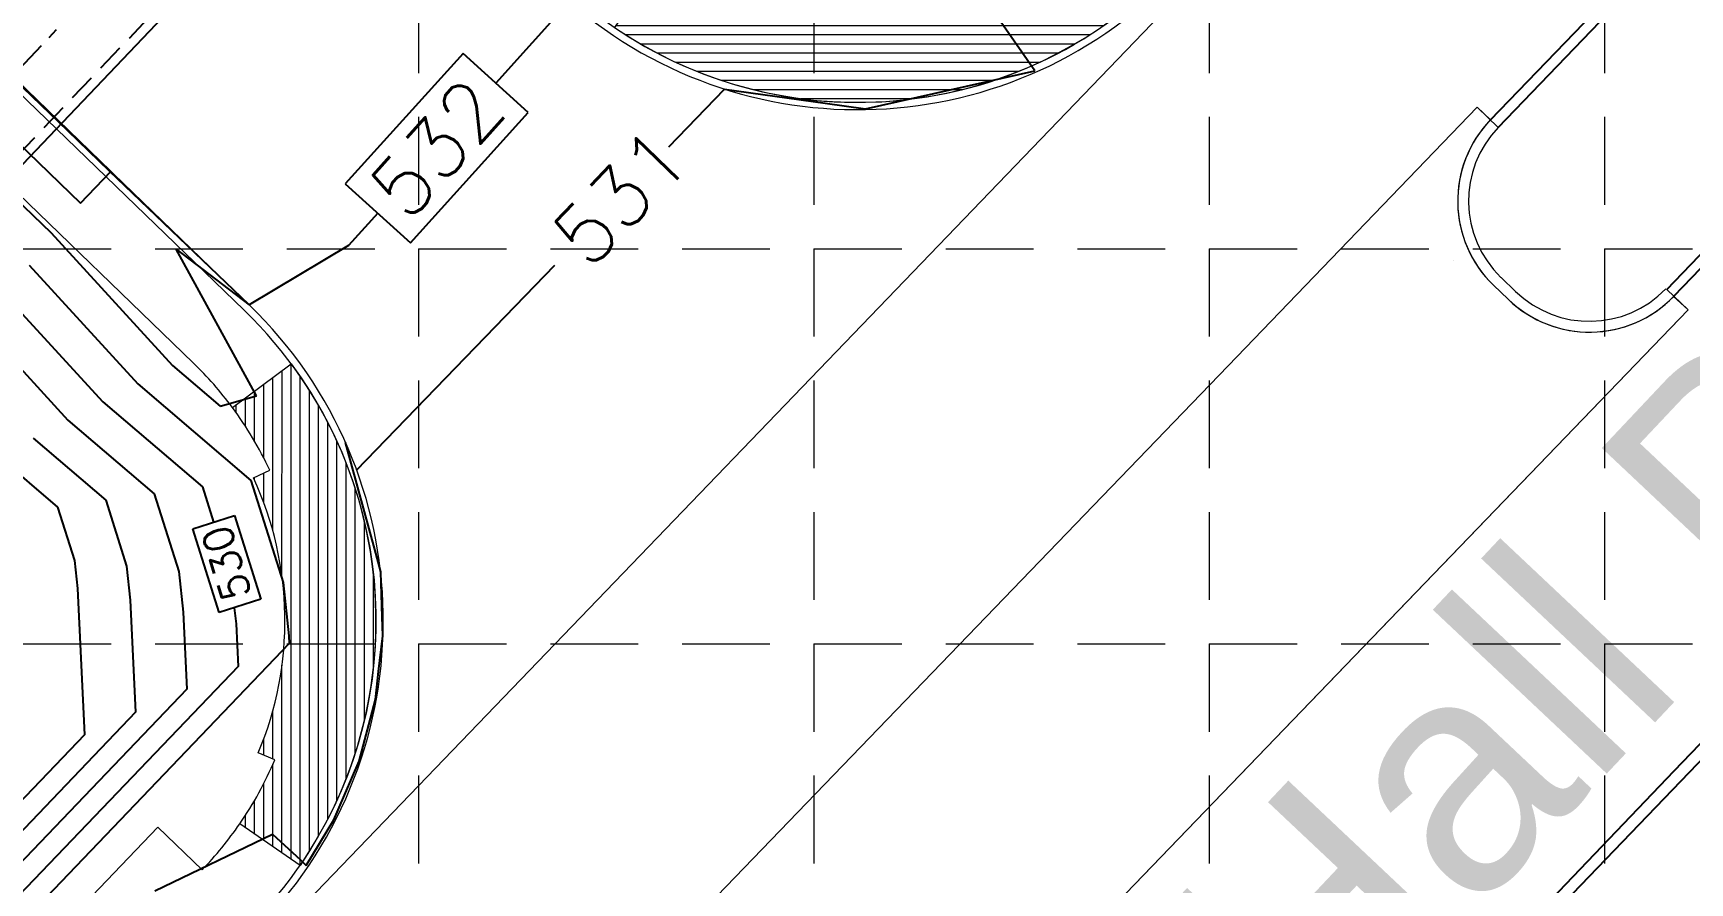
# Model space of a CAD drawing. Header units: feet. Extents: x 2597001 to 2598732, y 7017887 to 7019952.
# Drawn here: x 2598083 to 2598196.2, y 7018493.3 to 7018551.3 of the extents above; entities that cross this region are included whole.
import ezdxf

# ---------------------------------------------------------------- set-up
doc = ezdxf.new("R2010")
doc.units = ezdxf.units.FT
doc.header["$LTSCALE"] = 30
doc.header["$MEASUREMENT"] = 0
for name, pattern in [('18358A-BASE-GRAD$0$CENTER2', [1.125, 0.75, -0.125, 0.125, -0.125]), ('18358A-BASE-GRAD$0$HIDDEN2', [0.1875, 0.125, -0.0625]), ('HIDDEN', [0.375, 0.25, -0.125])]:
    doc.linetypes.add(name, pattern=pattern)
doc.layers.get('0').update_dxf_attribs({"linetype": 'CONTINUOUS'})
for name, color, linetype in [('18358A-BASE-GRAD$0$D-STORM-SYM', 1, 'CONTINUOUS'), ('18358D-SURVEY$0$S-CURB', 6, 'CONTINUOUS'), ('GRID', 254, 'HIDDEN'), ('PC', 35, 'CONTINUOUS'), ('STORM', 5, 'CONTINUOUS')]:
    doc.layers.add(name, color=color, linetype=linetype)
for name, color, linetype, lineweight in [('18358A-BASE-SITE$0$A-Sidewalk', 241, 'CONTINUOUS', 20), ('18358A-BASE-SITE$0$A-WALK', 241, 'CONTINUOUS', 20), ('18358A-BASE-SITE$0$BFR', 2, 'CONTINUOUS', 0), ('18358A-BASE-SITE$0$Curb', 1, 'CONTINUOUS', 9), ('18358A-BASE-SITE$0$D-CONCRETE', 2, 'CONTINUOUS', 9), ('18358A-BASE-SITE$0$D-HATCH-BNDRY', 7, 'CONTINUOUS', 5)]:
    doc.layers.add(name, color=color, linetype=linetype, lineweight=lineweight)
doc.styles.add('L0.10-P', font='simplex.shx', dxfattribs={"height": 0.1})
doc.styles.add('L100', font='simplex.shx', dxfattribs={"height": 2})
doc.styles.get("Standard").update_dxf_attribs({"font": 'ARIAL.TTF'})

msp = doc.modelspace()

# ---------------------------------------------------------------- hatches: boundary and pattern name
at = {"layer": '18358A-BASE-SITE$0$BFR'}
h = msp.add_hatch(dxfattribs=at)
h.set_pattern_fill('ANSI31', scale=5, angle=315, style=0)
h.set_pattern_definition([(0, (0, 0), (2e-16, 0.625), [])])
edge = h.paths.add_edge_path()
edge.add_line((2598156.78, 7018552.34), (2598154.12, 7018555.97))
edge.add_arc((2598139.33, 7018576.12), 25, 294.7923, 306.2706, ccw=False)
edge.add_line((2598149.81, 7018553.43), (2598149.13, 7018554.9))
edge.add_arc((2598139.33, 7018576.12), 23.38, 247.2078, 294.7923, ccw=False)
edge.add_line((2598130.27, 7018554.57), (2598129.64, 7018553.07))
edge.add_arc((2598139.33, 7018576.12), 25, 235.7294, 247.2078, ccw=False)
edge.add_line((2598125.25, 7018555.46), (2598122.71, 7018551.74))
edge.add_arc((2598139.33, 7018576.12), 29.5, 235.7294, 306.2706)
h = msp.add_hatch(dxfattribs=at)
h.set_pattern_fill('ANSI31', scale=5, angle=45, style=0)
h.set_pattern_definition([(90, (0, 0), (-0.625, 1e-16), [])])
edge = h.paths.add_edge_path()
edge.add_arc((2598076.92, 7018511.2), 23.28, 337.2078, 384.7923)
edge.add_line((2598098.06, 7018520.96), (2598099.16, 7018521.48))
edge.add_arc((2598076.92, 7018511.2), 24.5, 24.7923, 36.5057)
edge.add_line((2598096.61, 7018525.78), (2598100.63, 7018528.75))
edge.add_arc((2598076.92, 7018511.2), 29.5, -34.5056, 36.5057, ccw=False)
edge.add_line((2598101.23, 7018494.49), (2598097.11, 7018497.32))
edge.add_arc((2598076.92, 7018511.2), 24.5, 325.4944, 337.2078)
edge.add_line((2598099.51, 7018501.71), (2598098.38, 7018502.18))

# ---------------------------------------------------------------- linework, layer by layer
at = {"layer": '18358A-BASE-GRAD$0$D-STORM-SYM', "color": 5}
for p, q in [((2598088.32, 7018541.9), (2598081.13, 7018548.84)), ((2598088.32, 7018541.9), (2598081.13, 7018548.84)), ((2598079.04, 7018546.69), (2598086.24, 7018539.74)), ((2598079.04, 7018546.69), (2598086.24, 7018539.74)), ((2598086.24, 7018539.74), (2598088.32, 7018541.9)), ((2598086.24, 7018539.74), (2598088.32, 7018541.9))]:
    msp.add_line(p, q, dxfattribs=at)
at = {"layer": '18358A-BASE-SITE$0$A-Sidewalk', "color": 7}
msp.add_line((2597972.15, 7018372.85), (2598091.52, 7018497.09), dxfattribs=at)
at = {"layer": '18358A-BASE-SITE$0$A-WALK', "color": 7}
for p, q in [((2598093.94, 7018528.83), (2598056.66, 7018564.83)), ((2598094.54, 7018494.18), (2598091.52, 7018497.09))]:
    msp.add_line(p, q, dxfattribs=at)
for start, end in [(36.5057, 46), (315.9869, 325.4944)]:
    msp.add_arc((2598076.92, 7018511.2), 24.5, start, end, dxfattribs=at)
at = {"layer": '18358A-BASE-SITE$0$BFR', "color": 7, "flags": 128}
for points in [[(2598156.78, 7018552.34), (2598154.12, 7018555.97, -0.050126), (2598149.81, 7018553.43), (2598149.13, 7018554.9, -0.210662), (2598130.27, 7018554.57), (2598129.64, 7018553.07, -0.050126), (2598125.25, 7018555.46), (2598122.71, 7018551.74, 0.317897)], [(2598098.38, 7018502.18, 0.210662), (2598098.06, 7018520.96), (2598099.16, 7018521.48, 0.051154), (2598096.61, 7018525.78), (2598100.63, 7018528.75, -0.320157), (2598101.23, 7018494.49), (2598097.11, 7018497.32, 0.051154), (2598099.51, 7018501.71)]]:
    msp.add_lwpolyline(points, format="xyb", close=True, dxfattribs=at)
at = {"layer": '18358A-BASE-SITE$0$Curb', "color": 7}
for p, q in [((2598097.41, 7018532.42), (2598060.13, 7018568.43)), ((2598097.76, 7018532.78), (2598060.48, 7018568.79)), ((2598180.02, 7018535.82), (2598180.02, 7018535.82)), ((2598183.26, 7018534.66), (2598184.25, 7018533.7)), ((2598182.75, 7018534.12), (2598183.74, 7018533.17))]:
    msp.add_line(p, q, dxfattribs=at)
for centre, radius, start, end in [((2598139.33, 7018576.12), 30, 226, 316), ((2598139.33, 7018576.12), 29.5, 226, 316), ((2598188.3, 7018539.88), 8, 136, 226), ((2598188.3, 7018539.88), 7.26, 136, 226), ((2598189.3, 7018538.92), 8, 226, 316), ((2598189.3, 7018538.92), 7.26, 226, 316), ((2598076.92, 7018511.2), 29.5, 316, 46), ((2598076.92, 7018511.2), 30, 316, 46)]:
    msp.add_arc(centre, radius, start, end, dxfattribs=at)
at = {"layer": '18358A-BASE-SITE$0$D-CONCRETE', "color": 7, "flags": 128}
for points in [[(2598160.34, 7018555.83), (2598161.74, 7018554.41), (2598099.43, 7018489.62), (2598097.98, 7018491)], [(2598183.07, 7018544.91), (2598181.63, 7018546.3), (2598165.22, 7018529.24), (2598129.72, 7018492.4), (2598111.61, 7018473.51), (2598113.06, 7018472.13)], [(2598012.1, 7018344.1), (2598013.54, 7018342.72), (2598027.4, 7018357.03), (2598039.2, 7018369.32), (2598079.84, 7018411.72), (2598108.53, 7018441.5), (2598143.82, 7018478.22), (2598179.88, 7018515.66), (2598196.03, 7018532.45), (2598194.58, 7018533.84)]]:
    msp.add_lwpolyline(points, dxfattribs=at)
at = {"layer": '18358A-BASE-SITE$0$D-HATCH-BNDRY', "flags": 128}
msp.add_lwpolyline([(2598181.63, 7018546.3), (2598182.54, 7018545.42, 0.414787), (2598182.75, 7018534.12), (2598183.74, 7018533.17, 0.414214), (2598195.05, 7018533.36), (2598196.03, 7018532.45), (2598143.82, 7018478.22), (2598079.84, 7018411.72), (2598039.2, 7018369.32), (2598027.4, 7018357.03), (2598013.54, 7018342.72), (2598012.68, 7018343.55, 0.027539), (2598024.45, 7018356.92), (2598063.85, 7018412.25, -0.03765), (2598075.39, 7018426.13), (2598116.6, 7018468.68, 0.399789), (2598116.63, 7018472.82, 0.398913), (2598112.5, 7018472.66), (2598111.61, 7018473.51), (2598129.72, 7018492.4), (2598165.22, 7018529.24)], format="xyb", close=True, dxfattribs=at)
at = {"layer": '18358D-SURVEY$0$S-CURB', "color": 7}
for points in [[(2598182.54, 7018545.42), (2598201.03, 7018564.61), (2598235.64, 7018600.62), (2598266.65, 7018632.87), (2598307.46, 7018675.3), (2598342.69, 7018711.93), (2598377.77, 7018748.4), (2598412.47, 7018784.46), (2598448.96, 7018822.35), (2598455.35, 7018828.99, -0.996408), (2598459.2, 7018824.96), (2598452.5, 7018818.07), (2598417.16, 7018781.25), (2598416.93, 7018781), (2598402.78, 7018766.38, 0.023275), (2598376.69, 7018738.11, 0.027726), (2598353.88, 7018705.4, -0.388117), (2598349.3, 7018703.67, 2.959491)], [(2598183.07, 7018544.91), (2598201.6, 7018564.18), (2598236.14, 7018600.06), (2598268.15, 7018633.34), (2598308.15, 7018674.88), (2598343.31, 7018711.5), (2598378.25, 7018747.76), (2598412.97, 7018783.84), (2598449.24, 7018821.54), (2598455.91, 7018828.54, -1.000238), (2598458.63, 7018825.44)], [(2598194.58, 7018533.84), (2598213.3, 7018553.32), (2598247.64, 7018589.05), (2598279.89, 7018622.59), (2598319.3, 7018663.58), (2598320.58, 7018664.97, 0.024703), (2598342.65, 7018691.04), (2598344.19, 7018693.11, 0.362261), (2598344.14, 7018696.05), (2598344.06, 7018696.21), (2598349.77, 7018704.33, 0.38354), (2598352.76, 7018705.2), (2598357.07, 7018711.56, -0.06417), (2598402.24, 7018766.96)], [(2598441.62, 7018757.25), (2598405.53, 7018719.66), (2598370.4, 7018683.14), (2598335.81, 7018647.05, 0.10347), (2598328.58, 7018637.5, -0.086808), (2598325.74, 7018633.48), (2598322.07, 7018629.62), (2598318.06, 7018625.53, -0.08508), (2598314.72, 7018623.11, 0.114619), (2598309.56, 7018620.05), (2598300.02, 7018610.01), (2598265.12, 7018573.77), (2598229.43, 7018536.66), (2598195.06, 7018500.92), (2598159.09, 7018463.29)], [(2598344.4, 7018696.69, -0.434682), (2598344.61, 7018692.44), (2598334.81, 7018679.93), (2598319.46, 7018662.6), (2598280.45, 7018622.05), (2598247.95, 7018588.35), (2598213.2, 7018552.21), (2598195.07, 7018533.37)]]:
    msp.add_lwpolyline(points, format="xyb", dxfattribs=at)
at = {"layer": '18358D-SURVEY$0$S-CURB', "color": 7, "flags": 128}
msp.add_lwpolyline([(2598159.63, 7018462.89), (2598195.56, 7018500.27), (2598230.03, 7018536.15), (2598265.34, 7018572.91), (2598300.53, 7018609.48), (2598310.28, 7018619.6, -0.086263), (2598314.43, 7018622.29), (2598314.78, 7018622.48, 0.096093), (2598318.65, 7018625.18), (2598326.24, 7018633.05, 0.107028), (2598328.93, 7018636.84), (2598329.09, 7018637.16, -0.079735), (2598332.82, 7018642.93), (2598336.37, 7018646.56), (2598370.91, 7018682.55), (2598406.02, 7018719.11), (2598442.17, 7018756.69)], format="xyb", dxfattribs=at)
at = {"layer": 'GRID', "color": 252, "linetype": 'HIDDEN', "lineweight": 0, "ltscale": 0.8}
for p, q in [((2598109.33, 7018941.62), (2598109.33, 7017996.5)), ((2598136.33, 7018941.62), (2598136.33, 7017996.5)), ((2598163.33, 7018941.62), (2598163.33, 7017996.5)), ((2598190.33, 7018941.62), (2598190.33, 7017996.5)), ((2597029.33, 7018536.62), (2598703.33, 7018536.62)), ((2597029.33, 7018509.62), (2598703.33, 7018509.62))]:
    msp.add_line(p, q, dxfattribs=at)
at = {"layer": 'PC', "color": 35, "linetype": 'Continuous'}
for p, q in [((2598151.43, 7018548.78, 531), (2598145.96, 7018556.63, 531)), ((2598151.43, 7018548.78, 531), (2598145.96, 7018556.63, 531)), ((2598130.23, 7018547.53, 531), (2598130.23, 7018547.53, 531)), ((2598130.23, 7018547.53, 531), (2598130.23, 7018547.53, 531)), ((2598088.23, 7018541.91, 532), (2598085.37, 7018544.67, 532)), ((2598088.23, 7018541.91, 532), (2598085.37, 7018544.67, 532)), ((2598082.73, 7018535.5, 531), (2598090.15, 7018527.39, 531)), ((2598082.73, 7018535.5, 531), (2598090.15, 7018527.39, 531)), ((2598087.77, 7018526.15, 530), (2598094.57, 7018520.34, 530)), ((2598087.77, 7018526.15, 530), (2598094.57, 7018520.34, 530)), ((2598094.57, 7018520.34, 530), (2598095.33, 7018517.94, 530)), ((2598094.57, 7018520.34, 530), (2598095.33, 7018517.94, 530)), ((2598084.67, 7018518.97, 527), (2598085.82, 7018515.32, 527)), ((2598084.67, 7018518.97, 527), (2598085.82, 7018515.32, 527)), ((2598106.75, 7018514.54, 531), (2598106.4, 7018515.83, 531)), ((2598106.75, 7018514.54, 531), (2598106.4, 7018515.83, 531)), ((2598092.95, 7018514.57, 529), (2598093.25, 7018511.79, 529)), ((2598092.95, 7018514.57, 529), (2598093.25, 7018511.79, 529)), ((2598106.84, 7018511.45, 531), (2598106.75, 7018514.54, 531)), ((2598106.84, 7018511.45, 531), (2598106.75, 7018514.54, 531)), ((2598100.07, 7018513.81, 531), (2598100.47, 7018510.17, 531)), ((2598100.07, 7018513.81, 531), (2598100.47, 7018510.17, 531)), ((2598096.86, 7018510.98, 530), (2598097, 7018508.08, 530)), ((2598096.86, 7018510.98, 530), (2598097, 7018508.08, 530)), ((2598100.5, 7018509.65, 531), (2598020.02, 7018425.56, 531)), ((2598100.5, 7018509.65, 531), (2598020.02, 7018425.56, 531)), ((2598100.47, 7018510.17, 531), (2598100.5, 7018509.65, 531)), ((2598100.47, 7018510.17, 531), (2598100.5, 7018509.65, 531)), ((2598105.26, 7018501.61, 531), (2598105.92, 7018504.08, 531)), ((2598105.26, 7018501.61, 531), (2598105.92, 7018504.08, 531)), ((2598103.55, 7018497.59, 531), (2598103.84, 7018498.29, 531)), ((2598103.55, 7018497.59, 531), (2598103.84, 7018498.29, 531)), ((2598101.65, 7018494.49, 531), (2598103.55, 7018497.59, 531)), ((2598101.65, 7018494.49, 531), (2598103.55, 7018497.59, 531)), ((2598091.32, 7018492.74, 531), (2598099.36, 7018496.61, 531)), ((2598091.32, 7018492.74, 531), (2598099.36, 7018496.61, 531)), ((2598101.27, 7018494.86, 531), (2598101.65, 7018494.49, 531)), ((2598101.27, 7018494.86, 531), (2598101.65, 7018494.49, 531))]:
    msp.add_line(p, q, dxfattribs=at)
at = {"layer": 'PC', "color": 35}
for p, q in [((2598119.57, 7018553.44), (2598114.6, 7018547.94)), ((2598112.37, 7018549.95), (2598104.32, 7018541.05)), ((2598116.82, 7018545.93), (2598112.37, 7018549.95)), ((2598126.43, 7018543.59), (2598130.23, 7018547.53)), ((2598108.78, 7018537.03), (2598116.82, 7018545.93)), ((2598104.32, 7018541.05), (2598108.78, 7018537.03)), ((2598106.55, 7018539.04), (2598104.55, 7018536.83)), ((2598104.55, 7018536.83), (2598097.76, 7018532.78)), ((2598105.1, 7018521.48), (2598118.63, 7018535.5))]:
    msp.add_line(p, q, dxfattribs=at)
at = {"layer": 'PC', "color": 35, "linetype": 'Continuous', "extrusion": (-0.694656, -0.719342, 0)}
msp.add_line((2598085.37, 7018544.67, 532), (2598081.09, 7018548.8, 532), dxfattribs=at)
msp.add_line((2598085.37, 7018544.67, 532), (2598081.09, 7018548.8, 532), dxfattribs=at)
at = {"layer": 'PC', "color": 35, "linetype": 'Continuous', "extrusion": (0.220362, -0.975418, 0)}
msp.add_line((2598139.85, 7018546.17, 531), (2598151.43, 7018548.78, 531), dxfattribs=at)
msp.add_line((2598139.85, 7018546.17, 531), (2598151.43, 7018548.78, 531), dxfattribs=at)
at = {"layer": 'PC', "color": 35, "linetype": 'Continuous', "extrusion": (-0.14072, -0.990049, 0)}
msp.add_line((2598130.23, 7018547.53, 531), (2598137.11, 7018546.56, 531), dxfattribs=at)
msp.add_line((2598130.23, 7018547.53, 531), (2598137.11, 7018546.56, 531), dxfattribs=at)
at = {"layer": 'PC', "color": 35, "linetype": 'Continuous', "extrusion": (-0.140698, -0.990053, 0)}
msp.add_line((2598137.11, 7018546.56, 531), (2598139.85, 7018546.17, 531), dxfattribs=at)
msp.add_line((2598137.11, 7018546.56, 531), (2598139.85, 7018546.17, 531), dxfattribs=at)
at = {"layer": 'PC', "color": 35, "linetype": 'Continuous', "extrusion": (0.694656, 0.719342, 0)}
msp.add_line((2598077.16, 7018544.52, 532), (2598084.23, 7018537.7, 532), dxfattribs=at)
msp.add_line((2598077.16, 7018544.52, 532), (2598084.23, 7018537.7, 532), dxfattribs=at)
at = {"layer": 'PC', "color": 35, "linetype": 'Continuous', "extrusion": (-0.691381, -0.722491, 0)}
msp.add_line((2598097.76, 7018532.78, 532), (2598088.23, 7018541.91, 532), dxfattribs=at)
msp.add_line((2598097.76, 7018532.78, 532), (2598088.23, 7018541.91, 532), dxfattribs=at)
at = {"layer": 'PC', "color": 35, "linetype": 'Continuous', "extrusion": (0.73757, 0.67527, 0)}
for p, q in [((2598084.23, 7018537.7, 532), (2598092.53, 7018528.63, 532)), ((2598084.23, 7018537.7, 532), (2598092.53, 7018528.63, 532)), ((2598081.23, 7018533.29, 530), (2598087.77, 7018526.15, 530)), ((2598081.23, 7018533.29, 530), (2598087.77, 7018526.15, 530)), ((2598079.73, 7018531.09, 529), (2598085.38, 7018524.91, 529)), ((2598079.73, 7018531.09, 529), (2598085.38, 7018524.91, 529))]:
    msp.add_line(p, q, dxfattribs=at)
at = {"layer": 'PC', "color": 35, "linetype": 'Continuous', "extrusion": (-0.606824, -0.794836, 0)}
msp.add_line((2598092.78, 7018536.58, 532), (2598097.76, 7018532.78, 532), dxfattribs=at)
msp.add_line((2598092.78, 7018536.58, 532), (2598097.76, 7018532.78, 532), dxfattribs=at)
at = {"layer": 'PC', "color": 35, "linetype": 'Continuous', "extrusion": (0.877349, 0.479853, 0)}
msp.add_line((2598098.26, 7018526.56, 532), (2598092.78, 7018536.58, 532), dxfattribs=at)
msp.add_line((2598098.26, 7018526.56, 532), (2598092.78, 7018536.58, 532), dxfattribs=at)
at = {"layer": 'PC', "color": 35, "linetype": 'Continuous', "extrusion": (-0.64983, -0.76008, 0)}
for p, q in [((2598092.53, 7018528.63, 532), (2598095.77, 7018525.87, 532)), ((2598092.53, 7018528.63, 532), (2598095.77, 7018525.87, 532)), ((2598090.15, 7018527.39, 531), (2598097.87, 7018520.79, 531)), ((2598090.15, 7018527.39, 531), (2598097.87, 7018520.79, 531)), ((2598085.38, 7018524.91, 529), (2598091.27, 7018519.88, 529)), ((2598085.38, 7018524.91, 529), (2598091.27, 7018519.88, 529))]:
    msp.add_line(p, q, dxfattribs=at)
at = {"layer": 'PC', "color": 35, "linetype": 'Continuous', "extrusion": (0.267175, -0.963648, 0)}
msp.add_line((2598095.77, 7018525.87, 532), (2598098.26, 7018526.56, 532), dxfattribs=at)
msp.add_line((2598095.77, 7018525.87, 532), (2598098.26, 7018526.56, 532), dxfattribs=at)
at = {"layer": 'PC', "color": 35, "linetype": 'Continuous', "extrusion": (0.64983, 0.76008, 0)}
for p, q in [((2598083, 7018523.67, 528), (2598087.97, 7018519.43, 528)), ((2598083, 7018523.67, 528), (2598087.97, 7018519.43, 528)), ((2598080.62, 7018522.43, 527), (2598084.67, 7018518.97, 527)), ((2598080.62, 7018522.43, 527), (2598084.67, 7018518.97, 527))]:
    msp.add_line(p, q, dxfattribs=at)
at = {"layer": 'PC', "color": 35, "linetype": 'Continuous', "extrusion": (0.964739, 0.263208, 0)}
msp.add_line((2598106.4, 7018515.83, 531), (2598104.33, 7018523.39, 531), dxfattribs=at)
msp.add_line((2598106.4, 7018515.83, 531), (2598104.33, 7018523.39, 531), dxfattribs=at)
at = {"layer": 'PC', "color": 35, "linetype": 'Continuous', "extrusion": (0.953692, 0.300785, 0)}
for p, q in [((2598091.27, 7018519.88, 529), (2598092.95, 7018514.57, 529)), ((2598091.27, 7018519.88, 529), (2598092.95, 7018514.57, 529)), ((2598097.87, 7018520.79, 531), (2598100.07, 7018513.81, 531)), ((2598097.87, 7018520.79, 531), (2598100.07, 7018513.81, 531)), ((2598087.97, 7018519.43, 528), (2598089.38, 7018514.94, 528)), ((2598087.97, 7018519.43, 528), (2598089.38, 7018514.94, 528)), ((2598096.76, 7018518.39, 530), (2598098.56, 7018512.67, 530)), ((2598096.76, 7018518.39, 530), (2598098.56, 7018512.67, 530)), ((2598095.7, 7018511.76, 530), (2598093.9, 7018517.49, 530)), ((2598095.7, 7018511.76, 530), (2598093.9, 7018517.49, 530))]:
    msp.add_line(p, q, dxfattribs=at)
at = {"layer": 'PC', "color": 35, "linetype": 'Continuous', "extrusion": (0.300785, -0.953692, 0)}
for p, q in [((2598093.9, 7018517.49, 530), (2598096.76, 7018518.39, 530)), ((2598093.9, 7018517.49, 530), (2598096.76, 7018518.39, 530)), ((2598098.56, 7018512.67, 530), (2598095.7, 7018511.76, 530)), ((2598098.56, 7018512.67, 530), (2598095.7, 7018511.76, 530))]:
    msp.add_line(p, q, dxfattribs=at)
at = {"layer": 'PC', "color": 35, "linetype": 'Continuous', "extrusion": (0.994068, 0.108759, 0)}
for p, q in [((2598085.82, 7018515.32, 527), (2598086.03, 7018513.41, 527)), ((2598085.82, 7018515.32, 527), (2598086.03, 7018513.41, 527)), ((2598089.38, 7018514.94, 528), (2598089.64, 7018512.6, 528)), ((2598089.38, 7018514.94, 528), (2598089.64, 7018512.6, 528)), ((2598096.74, 7018512.09, 530), (2598096.86, 7018510.98, 530)), ((2598096.74, 7018512.09, 530), (2598096.86, 7018510.98, 530))]:
    msp.add_line(p, q, dxfattribs=at)
at = {"layer": 'PC', "color": 35, "linetype": 'Continuous', "extrusion": (0.998888, 0.047139, 0)}
for p, q in [((2598086.03, 7018513.41, 527), (2598086.5, 7018503.4, 527)), ((2598086.03, 7018513.41, 527), (2598086.5, 7018503.4, 527)), ((2598089.64, 7018512.6, 528), (2598090, 7018504.96, 528)), ((2598089.64, 7018512.6, 528), (2598090, 7018504.96, 528)), ((2598093.25, 7018511.79, 529), (2598093.5, 7018506.52, 529)), ((2598093.25, 7018511.79, 529), (2598093.5, 7018506.52, 529))]:
    msp.add_line(p, q, dxfattribs=at)
at = {"layer": 'PC', "color": 35, "linetype": 'Continuous', "extrusion": (0.999538, 0.0304, 0)}
msp.add_line((2598106.88, 7018510.17, 531), (2598106.84, 7018511.45, 531), dxfattribs=at)
msp.add_line((2598106.88, 7018510.17, 531), (2598106.84, 7018511.45, 531), dxfattribs=at)
at = {"layer": 'PC', "color": 35, "linetype": 'Continuous', "extrusion": (0.993467, -0.114118, 0)}
msp.add_line((2598106.6, 7018507.73, 531), (2598106.88, 7018510.17, 531), dxfattribs=at)
msp.add_line((2598106.6, 7018507.73, 531), (2598106.88, 7018510.17, 531), dxfattribs=at)
at = {"layer": 'PC', "color": 35, "linetype": 'Continuous', "extrusion": (0.722461, -0.691412, 0)}
for p, q in [((2598097, 7018508.08, 530), (2598026.58, 7018434.51, 530)), ((2598097, 7018508.08, 530), (2598026.58, 7018434.51, 530)), ((2598093.5, 7018506.52, 529), (2598033.14, 7018443.46, 529)), ((2598093.5, 7018506.52, 529), (2598033.14, 7018443.46, 529)), ((2598090, 7018504.96, 528), (2598039.7, 7018452.41, 528)), ((2598090, 7018504.96, 528), (2598039.7, 7018452.41, 528)), ((2598086.5, 7018503.4, 527), (2598046.26, 7018461.36, 527)), ((2598086.5, 7018503.4, 527), (2598046.26, 7018461.36, 527))]:
    msp.add_line(p, q, dxfattribs=at)
at = {"layer": 'PC', "color": 35, "linetype": 'Continuous', "extrusion": (0.993466, -0.114133, 0)}
msp.add_line((2598106.38, 7018505.83, 531), (2598106.6, 7018507.73, 531), dxfattribs=at)
msp.add_line((2598106.38, 7018505.83, 531), (2598106.6, 7018507.73, 531), dxfattribs=at)
at = {"layer": 'PC', "color": 35, "linetype": 'Continuous', "extrusion": (0.966606, -0.256266, 0)}
msp.add_line((2598105.92, 7018504.08, 531), (2598106.38, 7018505.83, 531), dxfattribs=at)
msp.add_line((2598105.92, 7018504.08, 531), (2598106.38, 7018505.83, 531), dxfattribs=at)
at = {"layer": 'PC', "color": 35, "linetype": 'Continuous', "extrusion": (0.919511, -0.393063, 0)}
msp.add_line((2598103.84, 7018498.29, 531), (2598105.26, 7018501.61, 531), dxfattribs=at)
msp.add_line((2598103.84, 7018498.29, 531), (2598105.26, 7018501.61, 531), dxfattribs=at)
at = {"layer": 'PC', "color": 35, "linetype": 'Continuous', "extrusion": (-0.676265, -0.736658, 0)}
msp.add_line((2598099.36, 7018496.61, 531), (2598101.27, 7018494.86, 531), dxfattribs=at)
msp.add_line((2598099.36, 7018496.61, 531), (2598101.27, 7018494.86, 531), dxfattribs=at)
at = {"layer": 'STORM', "linetype": '18358A-BASE-GRAD$0$CENTER2', "ltscale": 0.2}
msp.add_line((2598071.16, 7018537.48), (2598112.12, 7018580.48), dxfattribs=at)
msp.add_line((2598071.16, 7018537.48), (2598112.12, 7018580.48), dxfattribs=at)
at = {"layer": 'STORM', "color": 170, "linetype": '18358A-BASE-GRAD$0$HIDDEN2', "ltscale": 0.5}
msp.add_line((2598074.06, 7018534.72), (2598115.43, 7018578.16), dxfattribs=at)
msp.add_line((2598074.06, 7018534.72), (2598115.43, 7018578.16), dxfattribs=at)
at = {"layer": 'STORM', "color": 170}
msp.add_line((2598074.54, 7018534.26), (2598115.91, 7018577.7), dxfattribs=at)
msp.add_line((2598074.54, 7018534.26), (2598115.91, 7018577.7), dxfattribs=at)

# ---------------------------------------------------------------- texts
at = {"insert": (2598116.29, 7018444.63), "char_height": 15.5018, "width": 198.4643, "attachment_point": 1, "rotation": 46.7001}
msp.add_mtext('Ralph Hall Parkway', dxfattribs=at)
at = {"layer": 'PC', "color": 35}
for s, height, rotation, style, p in [('532', 4, 47.8988, 'L100', (2598108.61, 7018538.33)), ('531', 4, 46.035, 'L100', (2598120.99, 7018535.08)), ('530', 2, 107.5048, 'L0.10-P', (2598097.93, 7018512.99, 530)), ('530', 2, 107.5048, 'L0.10-P', (2598097.93, 7018512.99, 530))]:
    msp.add_text(s, height=height, rotation=rotation, dxfattribs=dict(at, style=style)).set_placement(p)

doc.saveas('drawing.dxf')
